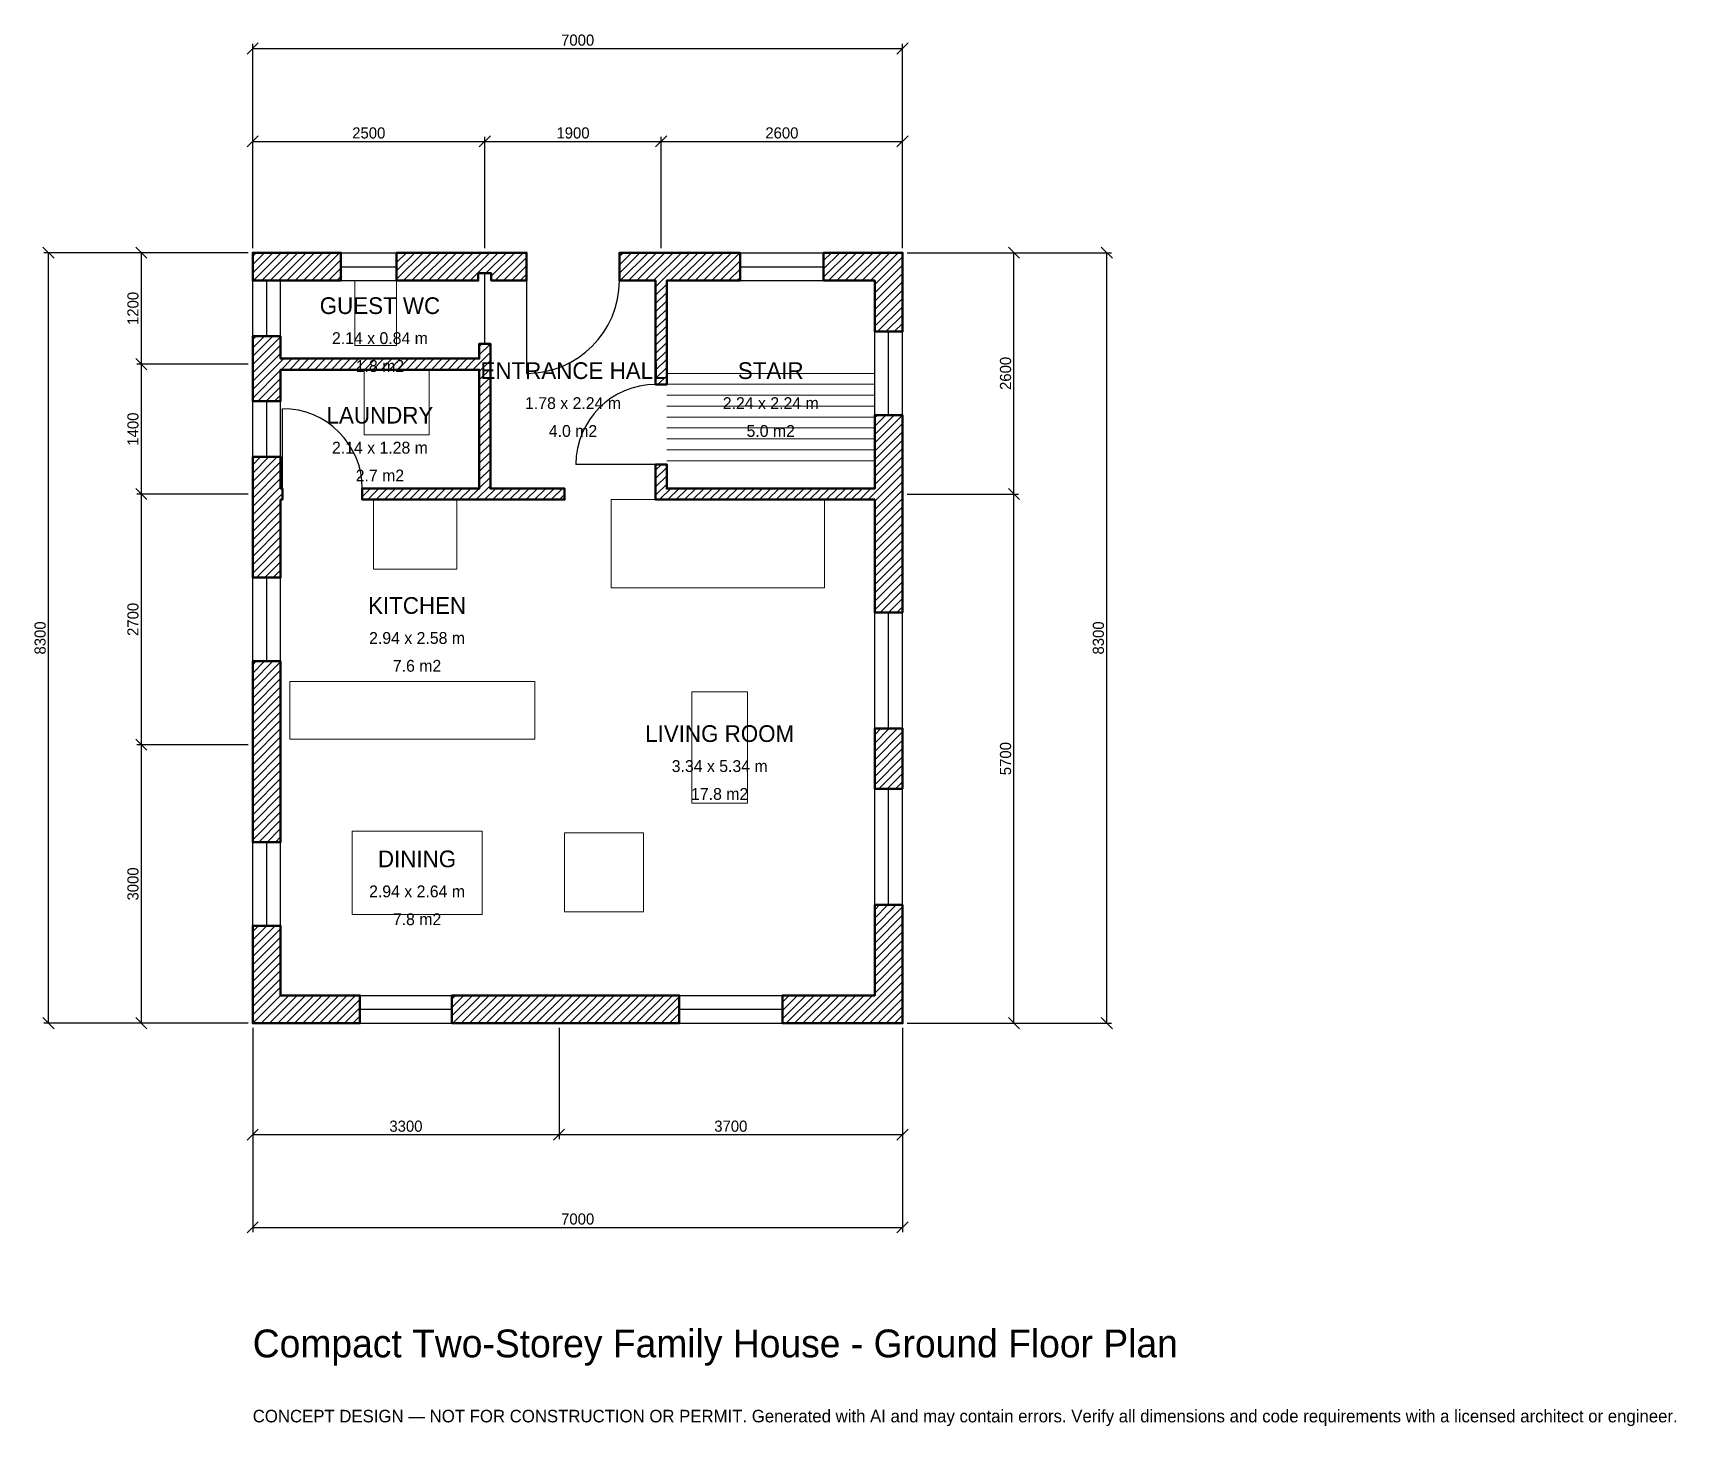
# Model space of a CAD drawing. Header units: millimetres. Extents: x -2369 to 15333, y -4341 to 10669.
import ezdxf
from ezdxf.enums import TextEntityAlignment as Align

# ---------------------------------------------------------------- set-up
doc = ezdxf.new("R2010")
doc.units = ezdxf.units.MM
for name, color, linetype, lineweight in [('A-ANNO-DIMS', 1, 'Continuous', 13), ('A-ANNO-TEXT', 7, 'Continuous', 18), ('A-AREA-IDEN', 7, 'Continuous', 18), ('A-DOOR', 2, 'Continuous', 25), ('A-FLOR-FIXT', 9, 'Continuous', 13), ('A-FLOR-STRS', 3, 'Continuous', 18), ('A-FURN', 9, 'Continuous', 13), ('A-GLAZ', 4, 'Continuous', 25), ('A-WALL', 7, 'Continuous', 50), ('A-WALL-PATT', 8, 'Continuous', 13)]:
    doc.layers.add(name, color=color, linetype=linetype, lineweight=lineweight)
doc.dimstyles.new('PLAN', dxfattribs={"dimtxt": 120, "dimasz": 80, "dimexe": 50, "dimexo": 50, "dimgap": 30, "dimtad": 1, "dimdec": 0, "dimtsz": 60, "dimcen": 2.5, "dimclrd": 1, "dimclre": 1, "dimazin": 3, "dimtfac": 1, "dimtmove": 0, "dimatfit": 3})

msp = doc.modelspace()

# ---------------------------------------------------------------- hatches: boundary and pattern name
at = {"layer": 'A-WALL-PATT'}
h = msp.add_hatch(dxfattribs=at)
h.set_pattern_fill('ANSI31', color=8, scale=20)
h.paths.add_polyline_path([(-0.001, 0), (-0.001, 300), (0, 300), (0, 1050), (300, 1050), (300, 300), (1155, 300), (1155, 0), (300, 0), (300, -0.001), (0, -0.001), (0, 0), (-0.001, 0)])
h.paths.add_polyline_path([(0, 2850), (0, 3150), (0, 3900), (300, 3900), (300, 3150), (300, 2850), (300, 1950), (0, 1950), (0, 2850)])
h.paths.add_polyline_path([(0, 5550), (0, 5640), (-0.001, 5640), (-0.001, 5760), (0, 5760), (0, 5850), (0, 6100), (300, 6100), (300, 5850), (300, 5760), (320, 5760), (320, 5640), (300, 5640), (300, 5550), (300, 4800), (0, 4800), (0, 5550)])
h.paths.add_polyline_path([(0, 6950), (0, 7040), (-0.001, 7040), (-0.001, 7160), (0, 7160), (0, 7250), (0, 7400), (300, 7400), (300, 7250), (300, 7160), (2440, 7160), (2440, 7320), (2560, 7320), (2560, 7160), (2560, 7040), (2560, 5760), (3360, 5760), (3360, 5640), (2560, 5640), (2440, 5640), (1180, 5640), (1180, 5760), (2440, 5760), (2440, 7040), (300, 7040), (300, 6950), (300, 6700), (0, 6700), (0, 6950)])
h.paths.add_polyline_path([(-0.001, 8300), (0, 8300), (0, 8300.001), (300, 8300.001), (300, 8300), (950, 8300), (950, 8000), (310, 8000), (310, 8000), (-0.001, 8000), (-0.001, 8300)])
h.paths.add_polyline_path([(2350, 8300), (2350, 8300), (2440, 8300), (2440, 8300.001), (2560, 8300.001), (2560, 8300), (2950, 8300), (2950, 8000), (2650, 8000), (2650, 8000), (2570, 8000), (2570, 8080), (2430, 8080), (2430, 8000), (1550, 8000), (1550, 8300), (2350, 8300)])
h.paths.add_polyline_path([(4250, 8300), (4340, 8300), (4340, 8300.001), (4460, 8300.001), (4460, 8300), (4550, 8300), (5250, 8300), (5250, 8000), (4550, 8000), (4460, 8000), (4460, 6880), (4340, 6880), (4340, 8000), (4250, 8000), (3950, 8000), (3950, 8300), (4250, 8300)])
h.paths.add_polyline_path([(6700, 8300), (6700, 8300.001), (7000, 8300.001), (7000, 8300), (7000.001, 8300), (7000.001, 8000), (7000, 8000), (7000, 7450), (6700, 7450), (6700, 8000), (6150, 8000), (6150, 8300), (6700, 8300)])
h.paths.add_polyline_path([(7000, 5850), (7000, 5760), (7000.001, 5760), (7000.001, 5640), (7000, 5640), (7000, 5550), (7000, 4425), (6700, 4425), (6700, 5550), (6700, 5640), (4460, 5640), (4340, 5640), (4340, 5760), (4340, 6020), (4460, 6020), (4460, 5760), (6700, 5760), (6700, 5850), (6700, 6550), (7000, 6550), (7000, 5850)])
h.paths.add_polyline_path([(7000, 2525), (6700, 2525), (6700, 3175), (7000, 3175), (7000, 2525)])
h.paths.add_polyline_path([(7000, 300), (7000.001, 300), (7000.001, 0), (7000, 0), (7000, -0.001), (6700, -0.001), (6700, 0), (5705, 0), (5705, 300), (6700, 300), (6700, 1275), (7000, 1275), (7000, 300)])
h.paths.add_polyline_path([(3450, 0), (3150, 0), (2145, 0), (2145, 300), (3150, 300), (3450, 300), (4595, 300), (4595, 0), (3450, 0)])

# ---------------------------------------------------------------- linework, layer by layer
at = {"layer": 'A-DOOR'}
for p, q in [((2500, 7320), (2500, 8080)), ((2950, 8000), (2950, 7000)), ((320, 5760), (320, 6620)), ((4340, 6020), (3480, 6020))]:
    msp.add_line(p, q, dxfattribs=at)
for centre, radius, start, end in [((2950, 8000), 1000, 270, 360), ((4340, 6020), 860, 90, 180), ((320, 5760), 860, 0, 90)]:
    msp.add_arc(centre, radius, start, end, dxfattribs=at)
at = {"layer": 'A-FLOR-FIXT'}
for points in [[(1100, 7300), (1550, 7300), (1550, 8000), (1100, 8000)], [(400, 3060), (3040, 3060), (3040, 3680), (400, 3680)]]:
    msp.add_lwpolyline(points, close=True, dxfattribs=at)
at = {"layer": 'A-FLOR-STRS'}
for p, q in [((4460, 7000), (6700, 7000)), ((4460, 6882.5), (6700, 6882.5)), ((4460, 6765), (6700, 6765)), ((4460, 6647.5), (6700, 6647.5)), ((4460, 6530), (6700, 6530)), ((4460, 6412.5), (6700, 6412.5)), ((4460, 6295), (6700, 6295)), ((4460, 6177.5), (6700, 6177.5)), ((4460, 6060), (6700, 6060))]:
    msp.add_line(p, q, dxfattribs=at)
at = {"layer": 'A-FURN'}
for points in [[(1200, 6340), (1900, 6340), (1900, 7040), (1200, 7040)], [(1300, 4890), (2200, 4890), (2200, 5640), (1300, 5640)], [(3860, 4690), (6160, 4690), (6160, 5640), (3860, 5640)], [(4730, 2370), (5330, 2370), (5330, 3570), (4730, 3570)], [(1070, 1170), (2470, 1170), (2470, 2070), (1070, 2070)], [(3360, 1200), (4210, 1200), (4210, 2050), (3360, 2050)]]:
    msp.add_lwpolyline(points, close=True, dxfattribs=at)
at = {"layer": 'A-GLAZ'}
for p, q in [((950, 8300), (1550, 8300)), ((950, 8150), (1550, 8150)), ((5250, 8300), (6150, 8300)), ((5250, 8150), (6150, 8150)), ((0, 7400), (0, 8000)), ((150, 7400), (150, 8000)), ((300, 7400), (300, 8000)), ((950, 8000), (1550, 8000)), ((5250, 8000), (6150, 8000)), ((6700, 6550), (6700, 7450)), ((6850, 6550), (6850, 7450)), ((7000, 6550), (7000, 7450)), ((0, 6100), (0, 6700)), ((150, 6100), (150, 6700)), ((300, 6100), (300, 6700)), ((0, 3900), (0, 4800)), ((150, 3900), (150, 4800)), ((300, 3900), (300, 4800)), ((6700, 3175), (6700, 4425)), ((6850, 3175), (6850, 4425)), ((7000, 3175), (7000, 4425)), ((6700, 1275), (6700, 2525)), ((6850, 1275), (6850, 2525)), ((7000, 1275), (7000, 2525)), ((0, 1050), (0, 1950)), ((150, 1050), (150, 1950)), ((300, 1050), (300, 1950)), ((1155, 300), (2145, 300)), ((4595, 300), (5705, 300)), ((1155, 150), (2145, 150)), ((1155, 0), (2145, 0)), ((4595, 150), (5705, 150)), ((4595, 0), (5705, 0))]:
    msp.add_line(p, q, dxfattribs=at)
at = {"layer": 'A-WALL'}
for points in [[(-0.001, 8300), (0, 8300), (0, 8300.001), (300, 8300.001), (300, 8300), (950, 8300), (950, 8000), (310, 8000), (310, 8000), (-0.001, 8000), (-0.001, 8300)], [(2350, 8300), (2350, 8300), (2440, 8300), (2440, 8300.001), (2560, 8300.001), (2560, 8300), (2950, 8300), (2950, 8000), (2650, 8000), (2650, 8000), (2570, 8000), (2570, 8080), (2430, 8080), (2430, 8000), (1550, 8000), (1550, 8300), (2350, 8300)], [(4250, 8300), (4340, 8300), (4340, 8300.001), (4460, 8300.001), (4460, 8300), (4550, 8300), (5250, 8300), (5250, 8000), (4550, 8000), (4460, 8000), (4460, 6880), (4340, 6880), (4340, 8000), (4250, 8000), (3950, 8000), (3950, 8300), (4250, 8300)], [(6700, 8300), (6700, 8300.001), (7000, 8300.001), (7000, 8300), (7000.001, 8300), (7000.001, 8000), (7000, 8000), (7000, 7450), (6700, 7450), (6700, 8000), (6150, 8000), (6150, 8300), (6700, 8300)], [(0, 6950), (0, 7040), (-0.001, 7040), (-0.001, 7160), (0, 7160), (0, 7250), (0, 7400), (300, 7400), (300, 7250), (300, 7160), (2440, 7160), (2440, 7320), (2560, 7320), (2560, 7160), (2560, 7040), (2560, 5760), (3360, 5760), (3360, 5640), (2560, 5640), (2440, 5640), (1180, 5640), (1180, 5760), (2440, 5760), (2440, 7040), (300, 7040), (300, 6950), (300, 6700), (0, 6700), (0, 6950)], [(7000, 5850), (7000, 5760), (7000.001, 5760), (7000.001, 5640), (7000, 5640), (7000, 5550), (7000, 4425), (6700, 4425), (6700, 5550), (6700, 5640), (4460, 5640), (4340, 5640), (4340, 5760), (4340, 6020), (4460, 6020), (4460, 5760), (6700, 5760), (6700, 5850), (6700, 6550), (7000, 6550), (7000, 5850)], [(0, 5550), (0, 5640), (-0.001, 5640), (-0.001, 5760), (0, 5760), (0, 5850), (0, 6100), (300, 6100), (300, 5850), (300, 5760), (320, 5760), (320, 5640), (300, 5640), (300, 5550), (300, 4800), (0, 4800), (0, 5550)], [(0, 2850), (0, 3150), (0, 3900), (300, 3900), (300, 3150), (300, 2850), (300, 1950), (0, 1950), (0, 2850)], [(7000, 2525), (6700, 2525), (6700, 3175), (7000, 3175), (7000, 2525)], [(7000, 300), (7000.001, 300), (7000.001, 0), (7000, 0), (7000, -0.001), (6700, -0.001), (6700, 0), (5705, 0), (5705, 300), (6700, 300), (6700, 1275), (7000, 1275), (7000, 300)], [(-0.001, 0), (-0.001, 300), (0, 300), (0, 1050), (300, 1050), (300, 300), (1155, 300), (1155, 0), (300, 0), (300, -0.001), (0, -0.001), (0, 0), (-0.001, 0)], [(3450, 0), (3150, 0), (2145, 0), (2145, 300), (3150, 300), (3450, 300), (4595, 300), (4595, 0), (3450, 0)]]:
    msp.add_lwpolyline(points, close=True, dxfattribs=at)

# ---------------------------------------------------------------- texts
at = {"layer": 'A-ANNO-TEXT'}
for s, height, p in [('Compact Two-Storey Family House - Ground Floor Plan', 300, (0, -3600)), ('CONCEPT DESIGN — NOT FOR CONSTRUCTION OR PERMIT. Generated with AI and may contain errors. Verify all dimensions and code requirements with a licensed architect or engineer.', 135, (0, -4300))]:
    msp.add_text(s, height=height, dxfattribs=at).set_placement(p)
at = {"layer": 'A-AREA-IDEN'}
for s, height, p in [('GUEST WC', 180, (1370, 7730)), ('2.14 x 0.84 m', 127.5, (1370, 7380)), ('1.8 m2', 127.5, (1370, 7080)), ('ENTRANCE HALL', 180, (3450, 7030)), ('STAIR', 180, (5580, 7030)), ('1.78 x 2.24 m', 127.5, (3450, 6680)), ('2.24 x 2.24 m', 127.5, (5580, 6680)), ('LAUNDRY', 180, (1370, 6550)), ('4.0 m2', 127.5, (3450, 6380)), ('5.0 m2', 127.5, (5580, 6380)), ('2.14 x 1.28 m', 127.5, (1370, 6200)), ('2.7 m2', 127.5, (1370, 5900)), ('KITCHEN', 180, (1770, 4500)), ('2.94 x 2.58 m', 127.5, (1770, 4150)), ('7.6 m2', 127.5, (1770, 3850)), ('LIVING ROOM', 180, (5030, 3120)), ('3.34 x 5.34 m', 127.5, (5030, 2770)), ('17.8 m2', 127.5, (5030, 2470)), ('DINING', 180, (1770, 1770)), ('2.94 x 2.64 m', 127.5, (1770, 1420)), ('7.8 m2', 127.5, (1770, 1120))]:
    msp.add_text(s, height=height, dxfattribs=at).set_placement(p, align=Align.MIDDLE_CENTER)

# ---------------------------------------------------------------- dimensions: what is measured, and where the dimension line sits
at = {"layer": 'A-ANNO-DIMS'}
for base, p1, p2, text in [((0, 10500), (0, 8300), (7000, 8300), '7000'), ((0, 9500), (0, 8300), (2500, 8300), '2500'), ((2500, 9500), (2500, 8300), (4400, 8300), '1900'), ((4400, 9500), (4400, 8300), (7000, 8300), '2600'), ((0, -1200), (0, 0), (3300, 0), '3300'), ((0, -2200), (0, 0), (7000, 0), '7000'), ((3300, -1200), (3300, 0), (7000, 0), '3700')]:
    msp.add_linear_dim(base=base, p1=p1, p2=p2, text=text, dimstyle='PLAN', dxfattribs=at).render()
for base, p1, p2, text in [((-2200, 0), (0, 0), (0, 8300), '8300'), ((-1200, 7100), (0, 7100), (0, 8300), '1200'), ((8200, 5700), (7000, 5700), (7000, 8300), '2600'), ((9200, 0), (7000, 0), (7000, 8300), '8300'), ((-1200, 5700), (0, 5700), (0, 7100), '1400'), ((-1200, 3000), (0, 3000), (0, 5700), '2700'), ((8200, 0), (7000, 0), (7000, 5700), '5700'), ((-1200, 0), (0, 0), (0, 3000), '3000')]:
    msp.add_linear_dim(base=base, p1=p1, p2=p2, angle=90, text=text, dimstyle='PLAN', dxfattribs=at).render()

doc.saveas('drawing.dxf')
